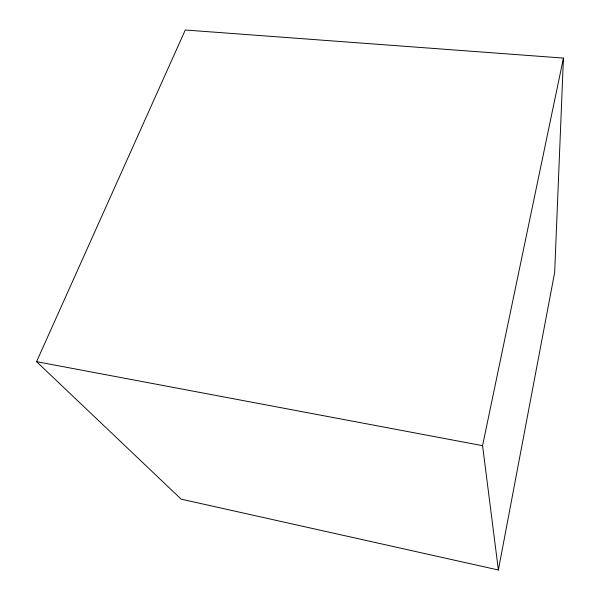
<?xml version="1.0" encoding="UTF-8"?>
<svg xmlns="http://www.w3.org/2000/svg" width="600" height="600" viewBox="0 0 600 600"><rect width="100%" height="100%" fill="white"/><g stroke="black" fill="none" stroke-linecap="round" stroke-linejoin="round"><path stroke-width="0.9" d="M563.438 58.088L554.67 272.407L498.382 570L181.17 499.155L36.562 361.665L185.288 30L563.438 58.088L482.565 445.665L498.382 570M36.562 361.665L482.565 445.665"/></g></svg>
